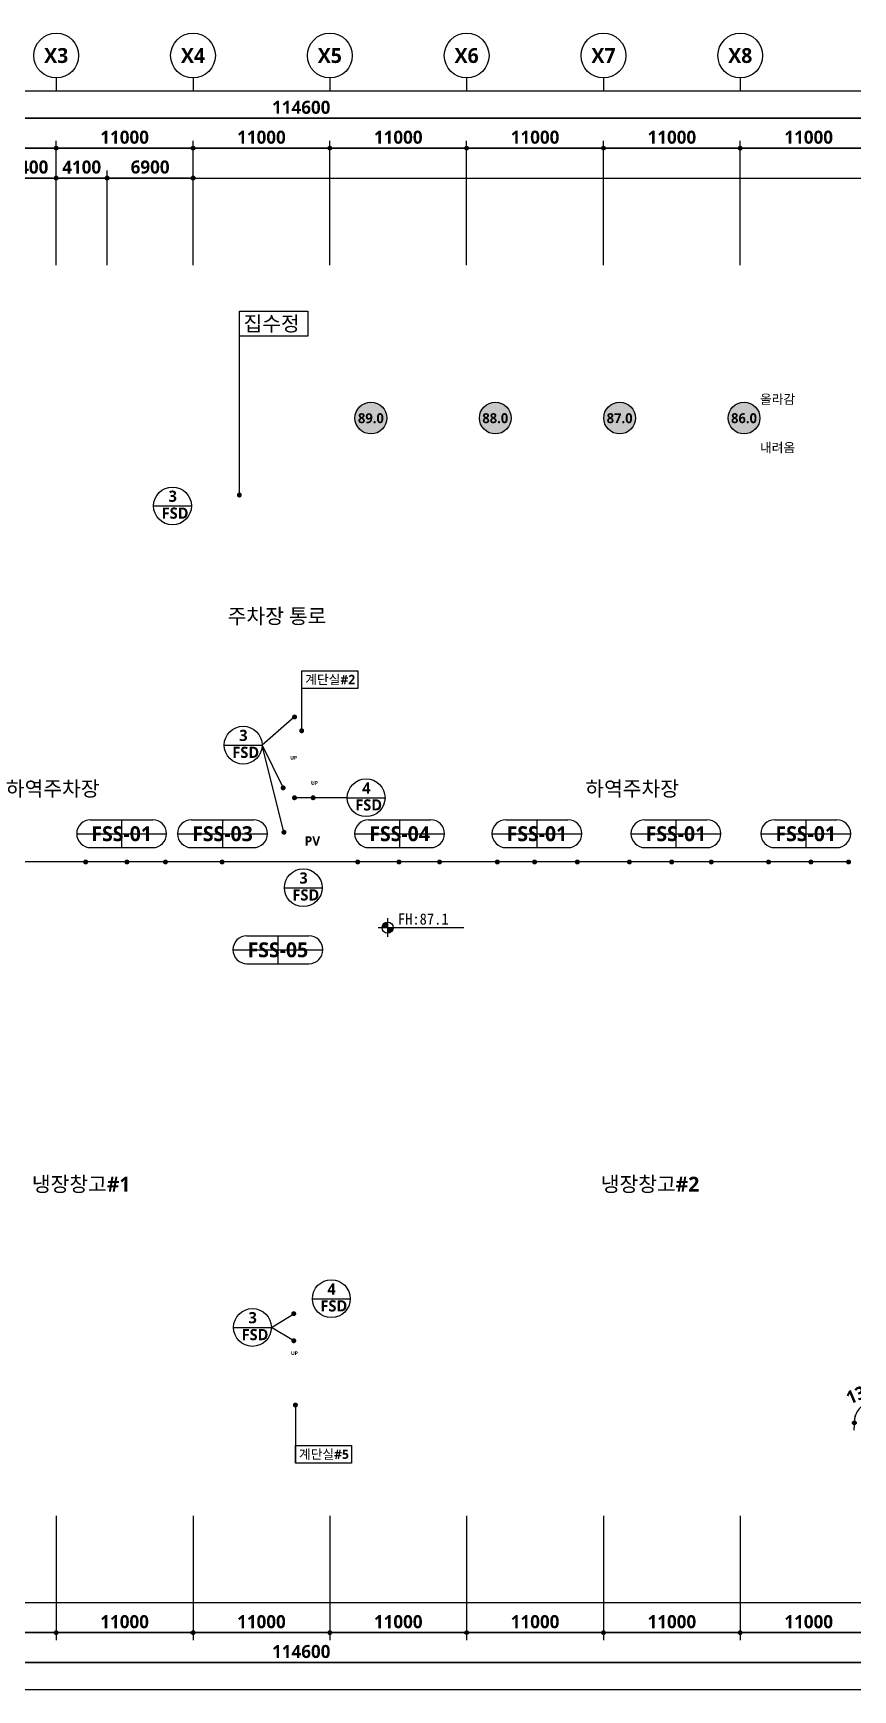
# Model space of a CAD drawing. Header units: millimetres. Extents: x 28132 to 190005487, y 7641 to 455456909.
# Drawn here: x 103526 to 169434, y 36445 to 169666 of the extents above; entities that cross this region are included whole.
import ezdxf
from ezdxf.enums import TextEntityAlignment as Align

# ---------------------------------------------------------------- set-up
doc = ezdxf.new("R2010")
doc.units = ezdxf.units.MM
doc.header["$LTSCALE"] = 400
doc.header["$MEASUREMENT"] = 0
doc.header["$PDSIZE"] = -10
doc.layers.get('0').update_dxf_attribs({"linetype": 'CONTINUOUS'})
doc.layers.get('Defpoints').update_dxf_attribs({"color": 153, "linetype": 'CONTINUOUS'})
for name, color, linetype in [('0_FSD', 1, 'CONTINUOUS'), ('0_FSS', 1, 'CONTINUOUS'), ('A-ANNO-TEXT2', 7, 'CONTINUOUS'), ('SYM', 8, 'CONTINUOUS'), ('X-SEC-종$0$A-ST-AXIS-BUB', 7, 'CONTINUOUS'), ('도로레벨', 5, 'CONTINUOUS')]:
    doc.layers.add(name, color=color, linetype=linetype)
doc.layers.add('A-XXXX-SYMB', color=7, linetype='CONTINUOUS', lineweight=25)
doc.layers.add('Defpoint', color=161, linetype='CONTINUOUS', plot=False)
doc.styles.add('SHP_신사리', font='NanumGothicBold.ttf')
doc.styles.add('돋움체', font='')
doc.styles.add('송현플러스-돋움체', font='NanumGothicBold.ttf')
doc.styles.get('돋움체').set_extended_font_data('DotumChe')
doc.dimstyles.new('SHP 600', dxfattribs={"dimscale": 300, "dimtxt": 3.5, "dimasz": 1, "dimexe": 2, "dimexo": 2, "dimgap": 1, "dimtad": 1, "dimdec": 0, "dimzin": 0, "dimdsep": 46, "dimtxsty": '송현플러스-돋움체', "dimblk": 'DIMDOT', "dimcen": 0.09, "dimclrt": 3, "dimadec": 0, "dimazin": 1, "dimtfac": 1, "dimtdec": 0, "dimtix": 1, "dimtmove": 2, "dimatfit": 0, "dimldrblk": 'DIMDOT', "dimfxl": 1, "dimtfillclr": 3, "dimtolj": 1, "dimtzin": 0, "dimarcsym": 0})

# ---------------------------------------------------------------- blocks, each defined once
blk = doc.blocks.new('DIMDOT')
at = {"color": 0}
blk.add_line((-2, 0), (2, 0), dxfattribs=at)
for radius in [0.5, 0.25]:
    blk.add_circle((0, 0), radius, dxfattribs=at)
blk = doc.blocks.new('*D192')
at = {"color": 0, "lineweight": -2}
for p, q in [((67782, 151016), (67782, 163416)), ((182082, 162816), (68082, 162816)), ((182382, 151016), (182382, 163416))]:
    blk.add_line(p, q, dxfattribs=at)
at = {"layer": 'Defpoints', "color": 0}
for p in [(67782, 162816), (67782, 150416), (182382, 150416)]:
    blk.add_point(p, dxfattribs=at)
at = {"color": 0, "linetype": 'ByBlock', "lineweight": -2, "xscale": 300, "yscale": 300, "zscale": 300, "rotation": 180}
blk.add_blockref('DIMDOT', (67782, 162816), dxfattribs=at)
at = {"color": 0, "linetype": 'ByBlock', "lineweight": -2, "xscale": 300, "yscale": 300, "zscale": 300}
blk.add_blockref('DIMDOT', (182382, 162816), dxfattribs=at)
at = {"color": 3, "insert": (125082, 163696), "char_height": 1050, "attachment_point": 5, "style": '송현플러스-돋움체'}
blk.add_mtext('\\A1;114600', dxfattribs=at)
blk = doc.blocks.new('*D194')
at = {"color": 0, "lineweight": -2}
for p, q in [((94382, 151016), (94382, 161016)), ((105082, 160416), (94682, 160416)), ((105382, 151016), (105382, 161016))]:
    blk.add_line(p, q, dxfattribs=at)
at = {"layer": 'Defpoints', "color": 0}
for p in [(94382, 160416), (94382, 150416), (105382, 150416)]:
    blk.add_point(p, dxfattribs=at)
at = {"color": 0, "linetype": 'ByBlock', "lineweight": -2, "xscale": 300, "yscale": 300, "zscale": 300, "rotation": 180}
blk.add_blockref('DIMDOT', (94382, 160416), dxfattribs=at)
at = {"color": 0, "linetype": 'ByBlock', "lineweight": -2, "xscale": 300, "yscale": 300, "zscale": 300}
blk.add_blockref('DIMDOT', (105382, 160416), dxfattribs=at)
at = {"color": 3, "insert": (99882, 161292), "char_height": 1050, "attachment_point": 5, "style": '송현플러스-돋움체'}
blk.add_mtext('\\A1;11000', dxfattribs=at)
blk = doc.blocks.new('*D195')
at = {"color": 0, "lineweight": -2}
for p, q in [((105382, 151016), (105382, 161016)), ((116082, 160416), (105682, 160416)), ((116382, 151016), (116382, 161016))]:
    blk.add_line(p, q, dxfattribs=at)
at = {"layer": 'Defpoints', "color": 0}
for p in [(105382, 160416), (105382, 150416), (116382, 150416)]:
    blk.add_point(p, dxfattribs=at)
at = {"color": 0, "linetype": 'ByBlock', "lineweight": -2, "xscale": 300, "yscale": 300, "zscale": 300, "rotation": 180}
blk.add_blockref('DIMDOT', (105382, 160416), dxfattribs=at)
at = {"color": 0, "linetype": 'ByBlock', "lineweight": -2, "xscale": 300, "yscale": 300, "zscale": 300}
blk.add_blockref('DIMDOT', (116382, 160416), dxfattribs=at)
at = {"color": 3, "insert": (110882, 161292), "char_height": 1050, "attachment_point": 5, "style": '송현플러스-돋움체'}
blk.add_mtext('\\A1;11000', dxfattribs=at)
blk = doc.blocks.new('*D196')
at = {"color": 0, "lineweight": -2}
for p, q in [((116382, 151016), (116382, 161016)), ((127082, 160416), (116682, 160416)), ((127382, 151016), (127382, 161016))]:
    blk.add_line(p, q, dxfattribs=at)
at = {"layer": 'Defpoints', "color": 0}
for p in [(116382, 160416), (116382, 150416), (127382, 150416)]:
    blk.add_point(p, dxfattribs=at)
at = {"color": 0, "linetype": 'ByBlock', "lineweight": -2, "xscale": 300, "yscale": 300, "zscale": 300, "rotation": 180}
blk.add_blockref('DIMDOT', (116382, 160416), dxfattribs=at)
at = {"color": 0, "linetype": 'ByBlock', "lineweight": -2, "xscale": 300, "yscale": 300, "zscale": 300}
blk.add_blockref('DIMDOT', (127382, 160416), dxfattribs=at)
at = {"color": 3, "insert": (121882, 161292), "char_height": 1050, "attachment_point": 5, "style": '송현플러스-돋움체'}
blk.add_mtext('\\A1;11000', dxfattribs=at)
blk = doc.blocks.new('*D197')
at = {"color": 0, "lineweight": -2}
for p, q in [((127382, 151016), (127382, 161016)), ((138082, 160416), (127682, 160416)), ((138382, 151016), (138382, 161016))]:
    blk.add_line(p, q, dxfattribs=at)
at = {"layer": 'Defpoints', "color": 0}
for p in [(127382, 160416), (127382, 150416), (138382, 150416)]:
    blk.add_point(p, dxfattribs=at)
at = {"color": 0, "linetype": 'ByBlock', "lineweight": -2, "xscale": 300, "yscale": 300, "zscale": 300, "rotation": 180}
blk.add_blockref('DIMDOT', (127382, 160416), dxfattribs=at)
at = {"color": 0, "linetype": 'ByBlock', "lineweight": -2, "xscale": 300, "yscale": 300, "zscale": 300}
blk.add_blockref('DIMDOT', (138382, 160416), dxfattribs=at)
at = {"color": 3, "insert": (132882, 161292), "char_height": 1050, "attachment_point": 5, "style": '송현플러스-돋움체'}
blk.add_mtext('\\A1;11000', dxfattribs=at)
blk = doc.blocks.new('*D198')
at = {"color": 0, "lineweight": -2}
for p, q in [((138382, 151016), (138382, 161016)), ((149082, 160416), (138682, 160416)), ((149382, 151016), (149382, 161016))]:
    blk.add_line(p, q, dxfattribs=at)
at = {"layer": 'Defpoints', "color": 0}
for p in [(138382, 160416), (138382, 150416), (149382, 150416)]:
    blk.add_point(p, dxfattribs=at)
at = {"color": 0, "linetype": 'ByBlock', "lineweight": -2, "xscale": 300, "yscale": 300, "zscale": 300, "rotation": 180}
blk.add_blockref('DIMDOT', (138382, 160416), dxfattribs=at)
at = {"color": 0, "linetype": 'ByBlock', "lineweight": -2, "xscale": 300, "yscale": 300, "zscale": 300}
blk.add_blockref('DIMDOT', (149382, 160416), dxfattribs=at)
at = {"color": 3, "insert": (143882, 161292), "char_height": 1050, "attachment_point": 5, "style": '송현플러스-돋움체'}
blk.add_mtext('\\A1;11000', dxfattribs=at)
blk = doc.blocks.new('*D199')
at = {"color": 0, "lineweight": -2}
for p, q in [((149382, 151016), (149382, 161016)), ((160082, 160416), (149682, 160416)), ((160382, 151016), (160382, 161016))]:
    blk.add_line(p, q, dxfattribs=at)
at = {"layer": 'Defpoints', "color": 0}
for p in [(149382, 160416), (149382, 150416), (160382, 150416)]:
    blk.add_point(p, dxfattribs=at)
at = {"color": 0, "linetype": 'ByBlock', "lineweight": -2, "xscale": 300, "yscale": 300, "zscale": 300, "rotation": 180}
blk.add_blockref('DIMDOT', (149382, 160416), dxfattribs=at)
at = {"color": 0, "linetype": 'ByBlock', "lineweight": -2, "xscale": 300, "yscale": 300, "zscale": 300}
blk.add_blockref('DIMDOT', (160382, 160416), dxfattribs=at)
at = {"color": 3, "insert": (154882, 161292), "char_height": 1050, "attachment_point": 5, "style": '송현플러스-돋움체'}
blk.add_mtext('\\A1;11000', dxfattribs=at)
blk = doc.blocks.new('*D200')
at = {"color": 0, "lineweight": -2}
for p, q in [((160382, 151016), (160382, 161016)), ((171082, 160416), (160682, 160416)), ((171382, 151016), (171382, 161016))]:
    blk.add_line(p, q, dxfattribs=at)
at = {"layer": 'Defpoints', "color": 0}
for p in [(160382, 160416), (160382, 150416), (171382, 150416)]:
    blk.add_point(p, dxfattribs=at)
at = {"color": 0, "linetype": 'ByBlock', "lineweight": -2, "xscale": 300, "yscale": 300, "zscale": 300, "rotation": 180}
blk.add_blockref('DIMDOT', (160382, 160416), dxfattribs=at)
at = {"color": 0, "linetype": 'ByBlock', "lineweight": -2, "xscale": 300, "yscale": 300, "zscale": 300}
blk.add_blockref('DIMDOT', (171382, 160416), dxfattribs=at)
at = {"color": 3, "insert": (165882, 161292), "char_height": 1050, "attachment_point": 5, "style": '송현플러스-돋움체'}
blk.add_mtext('\\A1;11000', dxfattribs=at)
blk = doc.blocks.new('*D209')
at = {"color": 0, "lineweight": -2}
for p, q in [((100982, 151016), (100982, 158616)), ((105382, 151016), (105382, 158616)), ((105082, 158016), (101282, 158016))]:
    blk.add_line(p, q, dxfattribs=at)
at = {"layer": 'Defpoints', "color": 0}
for p in [(100982, 158016), (100982, 150416), (105382, 150416)]:
    blk.add_point(p, dxfattribs=at)
at = {"color": 0, "linetype": 'ByBlock', "lineweight": -2, "xscale": 300, "yscale": 300, "zscale": 300, "rotation": 180}
blk.add_blockref('DIMDOT', (100982, 158016), dxfattribs=at)
at = {"color": 0, "linetype": 'ByBlock', "lineweight": -2, "xscale": 300, "yscale": 300, "zscale": 300}
blk.add_blockref('DIMDOT', (105382, 158016), dxfattribs=at)
at = {"color": 3, "insert": (103182, 158892), "char_height": 1050, "attachment_point": 5, "style": '송현플러스-돋움체'}
blk.add_mtext('\\A1;4400', dxfattribs=at)
blk = doc.blocks.new('*D210')
at = {"color": 0, "lineweight": -2}
for p, q in [((105382, 151016), (105382, 158616)), ((109482, 151016), (109482, 158616)), ((105082, 158016), (104782, 158016)), ((109482, 158016), (105382, 158016)), ((109782, 158016), (110082, 158016))]:
    blk.add_line(p, q, dxfattribs=at)
at = {"layer": 'Defpoints', "color": 0}
for p in [(105382, 158016), (105382, 150416), (109482, 150416)]:
    blk.add_point(p, dxfattribs=at)
at = {"color": 0, "linetype": 'ByBlock', "lineweight": -2, "xscale": 300, "yscale": 300, "zscale": 300}
blk.add_blockref('DIMDOT', (105382, 158016), dxfattribs=at)
at = {"color": 0, "linetype": 'ByBlock', "lineweight": -2, "xscale": 300, "yscale": 300, "zscale": 300, "rotation": 180}
blk.add_blockref('DIMDOT', (109482, 158016), dxfattribs=at)
at = {"color": 3, "insert": (107432, 158892), "char_height": 1050, "attachment_point": 5, "style": '송현플러스-돋움체'}
blk.add_mtext('\\A1;4100', dxfattribs=at)
blk = doc.blocks.new('*D211')
at = {"color": 0, "lineweight": -2}
for p, q in [((109482, 151016), (109482, 158616)), ((116382, 151016), (116382, 158616)), ((116082, 158016), (109782, 158016))]:
    blk.add_line(p, q, dxfattribs=at)
at = {"layer": 'Defpoints', "color": 0}
for p in [(109482, 158016), (109482, 150416), (116382, 150416)]:
    blk.add_point(p, dxfattribs=at)
at = {"color": 0, "linetype": 'ByBlock', "lineweight": -2, "xscale": 300, "yscale": 300, "zscale": 300, "rotation": 180}
blk.add_blockref('DIMDOT', (109482, 158016), dxfattribs=at)
at = {"color": 0, "linetype": 'ByBlock', "lineweight": -2, "xscale": 300, "yscale": 300, "zscale": 300}
blk.add_blockref('DIMDOT', (116382, 158016), dxfattribs=at)
at = {"color": 3, "insert": (112932, 158896), "char_height": 1050, "attachment_point": 5, "style": '송현플러스-돋움체'}
blk.add_mtext('\\A1;6900', dxfattribs=at)
blk = doc.blocks.new('X-SEC-종$0$A-ST-AXIS-BUB-1')
at = {"layer": 'X-SEC-종$0$A-ST-AXIS-BUB'}
blk.add_line((0, 350), (0, 0), dxfattribs=at)
blk.add_circle((0, 950), 600, dxfattribs=at)
blk = doc.blocks.new('A$C2E1A0DD2')
at = {"layer": 'A-XXXX-SYMB'}
h = blk.add_hatch(color=256, dxfattribs=at)
h.paths.add_polyline_path([(750, 1200, 0.4142136), (300, 750), (750, 750)])
h.paths.add_polyline_path([(1200, 750), (750, 750), (750, 300, 0.4142136)])
for p, q in [((750, 1500), (750, 0)), ((0, 750), (1500, 750))]:
    blk.add_line(p, q, dxfattribs=at)
blk.add_circle((750, 750), 450, dxfattribs=at)
blk = doc.blocks.new('A$C19A65A13')
at = {"layer": 'A-XXXX-SYMB'}
blk.add_line((1500, 750), (6891, 750), dxfattribs=at)
blk.add_blockref('A$C2E1A0DD2', (0, 0), dxfattribs=at)
blk = doc.blocks.new('*D232')
at = {"color": 0, "lineweight": -2}
for p, q in [((94382, 50445), (94382, 40445)), ((105382, 50445), (105382, 40445)), ((94682, 41045), (105082, 41045))]:
    blk.add_line(p, q, dxfattribs=at)
at = {"layer": 'Defpoints', "color": 0}
for p in [(94382, 51045), (105382, 51045), (105382, 41045)]:
    blk.add_point(p, dxfattribs=at)
at = {"color": 0, "linetype": 'ByBlock', "lineweight": -2, "xscale": 300, "yscale": 300, "zscale": 300, "rotation": 180}
blk.add_blockref('DIMDOT', (94382, 41045), dxfattribs=at)
at = {"color": 0, "linetype": 'ByBlock', "lineweight": -2, "xscale": 300, "yscale": 300, "zscale": 300}
blk.add_blockref('DIMDOT', (105382, 41045), dxfattribs=at)
at = {"color": 3, "insert": (99882, 41921), "char_height": 1050, "attachment_point": 5, "style": '송현플러스-돋움체'}
blk.add_mtext('\\A1;11000', dxfattribs=at)
blk = doc.blocks.new('*D233')
at = {"color": 0, "lineweight": -2}
for p, q in [((105382, 50445), (105382, 40445)), ((116382, 50445), (116382, 40445)), ((105682, 41045), (116082, 41045))]:
    blk.add_line(p, q, dxfattribs=at)
at = {"layer": 'Defpoints', "color": 0}
for p in [(105382, 51045), (116382, 51045), (116382, 41045)]:
    blk.add_point(p, dxfattribs=at)
at = {"color": 0, "linetype": 'ByBlock', "lineweight": -2, "xscale": 300, "yscale": 300, "zscale": 300, "rotation": 180}
blk.add_blockref('DIMDOT', (105382, 41045), dxfattribs=at)
at = {"color": 0, "linetype": 'ByBlock', "lineweight": -2, "xscale": 300, "yscale": 300, "zscale": 300}
blk.add_blockref('DIMDOT', (116382, 41045), dxfattribs=at)
at = {"color": 3, "insert": (110882, 41921), "char_height": 1050, "attachment_point": 5, "style": '송현플러스-돋움체'}
blk.add_mtext('\\A1;11000', dxfattribs=at)
blk = doc.blocks.new('*D234')
at = {"color": 0, "lineweight": -2}
for p, q in [((116382, 50445), (116382, 40445)), ((127382, 50445), (127382, 40445)), ((116682, 41045), (127082, 41045))]:
    blk.add_line(p, q, dxfattribs=at)
at = {"layer": 'Defpoints', "color": 0}
for p in [(116382, 51045), (127382, 51045), (127382, 41045)]:
    blk.add_point(p, dxfattribs=at)
at = {"color": 0, "linetype": 'ByBlock', "lineweight": -2, "xscale": 300, "yscale": 300, "zscale": 300, "rotation": 180}
blk.add_blockref('DIMDOT', (116382, 41045), dxfattribs=at)
at = {"color": 0, "linetype": 'ByBlock', "lineweight": -2, "xscale": 300, "yscale": 300, "zscale": 300}
blk.add_blockref('DIMDOT', (127382, 41045), dxfattribs=at)
at = {"color": 3, "insert": (121882, 41921), "char_height": 1050, "attachment_point": 5, "style": '송현플러스-돋움체'}
blk.add_mtext('\\A1;11000', dxfattribs=at)
blk = doc.blocks.new('*D235')
at = {"color": 0, "lineweight": -2}
for p, q in [((127382, 50445), (127382, 40445)), ((138382, 50445), (138382, 40445)), ((127682, 41045), (138082, 41045))]:
    blk.add_line(p, q, dxfattribs=at)
at = {"layer": 'Defpoints', "color": 0}
for p in [(127382, 51045), (138382, 51045), (138382, 41045)]:
    blk.add_point(p, dxfattribs=at)
at = {"color": 0, "linetype": 'ByBlock', "lineweight": -2, "xscale": 300, "yscale": 300, "zscale": 300, "rotation": 180}
blk.add_blockref('DIMDOT', (127382, 41045), dxfattribs=at)
at = {"color": 0, "linetype": 'ByBlock', "lineweight": -2, "xscale": 300, "yscale": 300, "zscale": 300}
blk.add_blockref('DIMDOT', (138382, 41045), dxfattribs=at)
at = {"color": 3, "insert": (132882, 41921), "char_height": 1050, "attachment_point": 5, "style": '송현플러스-돋움체'}
blk.add_mtext('\\A1;11000', dxfattribs=at)
blk = doc.blocks.new('*D236')
at = {"color": 0, "lineweight": -2}
for p, q in [((138382, 50445), (138382, 40445)), ((149382, 50445), (149382, 40445)), ((138682, 41045), (149082, 41045))]:
    blk.add_line(p, q, dxfattribs=at)
at = {"layer": 'Defpoints', "color": 0}
for p in [(138382, 51045), (149382, 51045), (149382, 41045)]:
    blk.add_point(p, dxfattribs=at)
at = {"color": 0, "linetype": 'ByBlock', "lineweight": -2, "xscale": 300, "yscale": 300, "zscale": 300, "rotation": 180}
blk.add_blockref('DIMDOT', (138382, 41045), dxfattribs=at)
at = {"color": 0, "linetype": 'ByBlock', "lineweight": -2, "xscale": 300, "yscale": 300, "zscale": 300}
blk.add_blockref('DIMDOT', (149382, 41045), dxfattribs=at)
at = {"color": 3, "insert": (143882, 41921), "char_height": 1050, "attachment_point": 5, "style": '송현플러스-돋움체'}
blk.add_mtext('\\A1;11000', dxfattribs=at)
blk = doc.blocks.new('*D237')
at = {"color": 0, "lineweight": -2}
for p, q in [((149382, 50445), (149382, 40445)), ((160382, 50445), (160382, 40445)), ((149682, 41045), (160082, 41045))]:
    blk.add_line(p, q, dxfattribs=at)
at = {"layer": 'Defpoints', "color": 0}
for p in [(149382, 51045), (160382, 51045), (160382, 41045)]:
    blk.add_point(p, dxfattribs=at)
at = {"color": 0, "linetype": 'ByBlock', "lineweight": -2, "xscale": 300, "yscale": 300, "zscale": 300, "rotation": 180}
blk.add_blockref('DIMDOT', (149382, 41045), dxfattribs=at)
at = {"color": 0, "linetype": 'ByBlock', "lineweight": -2, "xscale": 300, "yscale": 300, "zscale": 300}
blk.add_blockref('DIMDOT', (160382, 41045), dxfattribs=at)
at = {"color": 3, "insert": (154882, 41921), "char_height": 1050, "attachment_point": 5, "style": '송현플러스-돋움체'}
blk.add_mtext('\\A1;11000', dxfattribs=at)
blk = doc.blocks.new('*D238')
at = {"color": 0, "lineweight": -2}
for p, q in [((160382, 50445), (160382, 40445)), ((171382, 50445), (171382, 40445)), ((160682, 41045), (171082, 41045))]:
    blk.add_line(p, q, dxfattribs=at)
at = {"layer": 'Defpoints', "color": 0}
for p in [(160382, 51045), (171382, 51045), (171382, 41045)]:
    blk.add_point(p, dxfattribs=at)
at = {"color": 0, "linetype": 'ByBlock', "lineweight": -2, "xscale": 300, "yscale": 300, "zscale": 300, "rotation": 180}
blk.add_blockref('DIMDOT', (160382, 41045), dxfattribs=at)
at = {"color": 0, "linetype": 'ByBlock', "lineweight": -2, "xscale": 300, "yscale": 300, "zscale": 300}
blk.add_blockref('DIMDOT', (171382, 41045), dxfattribs=at)
at = {"color": 3, "insert": (165882, 41921), "char_height": 1050, "attachment_point": 5, "style": '송현플러스-돋움체'}
blk.add_mtext('\\A1;11000', dxfattribs=at)
blk = doc.blocks.new('*D240')
at = {"color": 0, "lineweight": -2}
blk.add_arc((171382, 57916), 1829, 55.67995, 170.59308, dxfattribs=at)
at = {"layer": 'Defpoints', "color": 0}
for p in [(182382, 69416), (171355, 59745), (160382, 57916), (171382, 57916), (171382, 57916)]:
    blk.add_point(p, dxfattribs=at)
at = {"color": 0, "linetype": 'ByBlock', "lineweight": -2, "xscale": 300, "yscale": 300, "zscale": 300}
for p, rotation in [((172646, 59238), 320.9764875871198), ((169553, 57916), 265.2965424328981)]:
    blk.add_blockref('DIMDOT', p, dxfattribs=dict(at, rotation=rotation))
at = {"color": 3, "insert": (170310, 60424), "char_height": 1050, "attachment_point": 5, "rotation": 23.13652, "style": '송현플러스-돋움체'}
blk.add_mtext('\\A1;134%%d', dxfattribs=at)
blk = doc.blocks.new('*D242')
at = {"color": 0, "lineweight": -2}
for p, q in [((67782, 50445), (67782, 38045)), ((182382, 50445), (182382, 38045)), ((68082, 38645), (182082, 38645))]:
    blk.add_line(p, q, dxfattribs=at)
at = {"layer": 'Defpoints', "color": 0}
for p in [(67782, 51045), (182382, 51045), (182382, 38645)]:
    blk.add_point(p, dxfattribs=at)
at = {"color": 0, "linetype": 'ByBlock', "lineweight": -2, "xscale": 300, "yscale": 300, "zscale": 300, "rotation": 180}
blk.add_blockref('DIMDOT', (67782, 38645), dxfattribs=at)
at = {"color": 0, "linetype": 'ByBlock', "lineweight": -2, "xscale": 300, "yscale": 300, "zscale": 300}
blk.add_blockref('DIMDOT', (182382, 38645), dxfattribs=at)
at = {"color": 3, "insert": (125082, 39524), "char_height": 1050, "attachment_point": 5, "style": '송현플러스-돋움체'}
blk.add_mtext('\\A1;114600', dxfattribs=at)
blk = doc.blocks.new('G$CD5972F42')
at = {"layer": '0_FSS'}
for p, q in [((1120, 2240, 0), (6108, 2240, 0)), ((1120, 0, 0), (6108, 0, 0))]:
    blk.add_line(p, q, dxfattribs=at)
for centre, start, end in [((1120, 1120, 0), 90, 270), ((6108, 1120, 0), 270, 90)]:
    blk.add_arc(centre, 1120, start, end, dxfattribs=at)
at = {"layer": 'Defpoints'}
for p, q in [((3614, 2240, 0), (3614, 0, 0)), ((0, 1120, 0), (7228, 1120, 0))]:
    blk.add_line(p, q, dxfattribs=at)

msp = doc.modelspace()

# ---------------------------------------------------------------- hatches: boundary and pattern name
at = {"layer": '도로레벨', "linetype": 'Continuous', "true_color": 0xffffff}
h = msp.add_hatch(color=7, dxfattribs=at)
edge = h.paths.add_edge_path()
edge.add_arc((130681.8, 138716.3), 1279.4, 0, 360)
h = msp.add_hatch(color=7, dxfattribs=at)
edge = h.paths.add_edge_path()
edge.add_arc((140681.8, 138716.3), 1279.4, 0, 360)
h = msp.add_hatch(color=7, dxfattribs=at)
edge = h.paths.add_edge_path()
edge.add_arc((150681.8, 138716.3), 1279.4, 0, 360)
h = msp.add_hatch(color=7, dxfattribs=at)
edge = h.paths.add_edge_path()
edge.add_arc((160681.8, 138716.3), 1279.4, 0, 360)

# ---------------------------------------------------------------- linework, layer by layer
msp.add_lwpolyline([(120106.4, 147315.6), (125600, 147315.6), (125600, 145297.4), (120106.4, 145297.4)], close=True)
for points in [[(120106.4, 132523.9), (120106.4, 145297.4)], [(124541.8, 114676.3), (121935.2, 112412.2)], [(123691.8, 105406.3), (121935.2, 112412.2), (123631.8, 108976.3)], [(128777.1, 108183.4), (124539.3, 108183.4)], [(169186.1, 103016.3), (96530.4, 103016.3)], [(124481.8, 64516.3), (122679.5, 65588.8), (124481.8, 66694.4)]]:
    msp.add_lwpolyline(points)
at = {"const_width": 200}
for points in [[(120006.4, 132523.9, 1), (120206.4, 132523.9, 1)], [(124441.8, 114676.3, 1), (124641.8, 114676.3, 1)], [(123531.8, 108976.3, 1), (123731.8, 108976.3, 1)], [(124439.3, 108183.4, 1), (124639.3, 108183.4, 1)], [(125939.3, 108183.4, 1), (126139.3, 108183.4, 1)], [(123591.8, 105406.3, 1), (123791.8, 105406.3, 1)], [(107649.4, 103016.3, 1), (107849.4, 103016.3, 1)], [(110966.8, 103016.3, 1), (111166.8, 103016.3, 1)], [(114067.7, 103016.3, 1), (114267.7, 103016.3, 1)], [(118618.2, 103016.3, 1), (118818.2, 103016.3, 1)], [(129522.2, 103016.3, 1), (129722.2, 103016.3, 1)], [(132840.2, 103016.3, 1), (133040.2, 103016.3, 1)], [(136099.5, 103016.3, 1), (136299.5, 103016.3, 1)], [(140749.1, 103016.3, 1), (140949.1, 103016.3, 1)], [(143744, 103016.3, 1), (143944, 103016.3, 1)], [(147179.5, 103016.3, 1), (147379.5, 103016.3, 1)], [(151366.8, 103016.3, 1), (151566.8, 103016.3, 1)], [(154764.3, 103016.3, 1), (154964.3, 103016.3, 1)], [(157949.2, 103016.3, 1), (158149.2, 103016.3, 1)], [(162554.6, 103016.3, 1), (162754.6, 103016.3, 1)], [(165961.2, 103016.3, 1), (166161.2, 103016.3, 1)], [(168986.1, 103016.3, 1), (169186.1, 103016.3, 1)], [(124381.8, 66694.4, 1), (124581.8, 66694.4, 1)], [(124381.8, 64516.3, 1), (124581.8, 64516.3, 1)]]:
    msp.add_lwpolyline(points, format="xyb", close=True, dxfattribs=at)
at = {"layer": '0_FSD'}
for p, q in [((113211.9, 131645.7), (116253.2, 131645.7)), ((118893.9, 112412.2), (121935.2, 112412.2)), ((128777.1, 108183.4), (131818.4, 108183.4)), ((123726.4, 100944.9), (126767.7, 100944.9)), ((125979.9, 67899), (129021.2, 67899)), ((119638.1, 65588.8), (122679.5, 65588.8))]:
    msp.add_line(p, q, dxfattribs=at)
for centre in [(114732.6, 131645.7), (120414.6, 112412.2), (130297.7, 108183.4), (125247, 100944.9), (127500.5, 67899), (121158.8, 65588.8)]:
    msp.add_circle(centre, 1520.7, dxfattribs=at)
at = {"layer": 'Defpoint'}
for points in [[(203981.8, 36444.9), (32781.8, 36444.9), (32781.8, 165016.3), (203981.8, 165016.3)], [(201781.8, 38644.9), (34981.8, 38644.9), (34981.8, 162816.3), (201781.8, 162816.3)], [(199381.8, 41044.9), (37381.8, 41044.9), (37381.8, 160416.3), (199381.8, 160416.3)], [(196981.8, 43444.9), (39781.8, 43444.9), (39781.8, 158016.3), (196981.8, 158016.3)]]:
    msp.add_lwpolyline(points, close=True, dxfattribs=at)
at = {"layer": 'SYM'}
for points in [[(125116.8, 118395.3), (129626.8, 118395.3), (129626.8, 116965.3), (125116.8, 116965.3)], [(124612.8, 56100.3), (129122.8, 56100.3), (129122.8, 54670.3), (124612.8, 54670.3)]]:
    msp.add_lwpolyline(points, close=True, dxfattribs=at)
for points in [[(125116.8, 113570.3), (125116.8, 116965.3)], [(124612.8, 59345.3), (124612.8, 54670.3)]]:
    msp.add_lwpolyline(points, dxfattribs=at)
at = {"layer": 'SYM', "const_width": 200}
for points in [[(125016.8, 113570.3, 1), (125216.8, 113570.3, 1)], [(124512.8, 59345.3, 1), (124712.8, 59345.3, 1)]]:
    msp.add_lwpolyline(points, format="xyb", close=True, dxfattribs=at)
at = {"layer": '도로레벨', "color": 7, "linetype": 'Continuous'}
for centre in [(130681.8, 138716.3), (140681.8, 138716.3), (150681.8, 138716.3), (160681.8, 138716.3)]:
    msp.add_circle(centre, 1279.4, dxfattribs=at)

# ---------------------------------------------------------------- block references
for name, p in [('G$CD5972F42', (107029.9, 104170.8)), ('G$CD5972F42', (115136.7, 104170.8)), ('G$CD5972F42', (129374.8, 104170.8)), ('G$CD5972F42', (140418.5, 104170.8)), ('G$CD5972F42', (151595.4, 104170.8)), ('G$CD5972F42', (162031.8, 104170.8)), ('A$C19A65A13', (131276.4, 96989.4)), ('G$CD5972F42', (119588.7, 94834.8))]:
    msp.add_blockref(name, p)
at = {"layer": 'X-SEC-종$0$A-ST-AXIS-BUB', "xscale": 3, "yscale": 3, "zscale": 3}
for p in [(105381.8, 165016.3), (116381.8, 165016.3), (127381.8, 165016.3), (138381.8, 165016.3), (149381.8, 165016.3), (160381.8, 165016.3)]:
    msp.add_blockref('X-SEC-종$0$A-ST-AXIS-BUB-1', p, dxfattribs=at)

# ---------------------------------------------------------------- texts
at = {"color": 1, "style": '돋움체'}
msp.add_text('FH:87.1', height=900, dxfattribs=at).set_placement((132857.8, 98430.3), align=Align.MIDDLE_LEFT)
at = {"layer": '0_FSD', "style": '송현플러스-돋움체'}
for s, p in [('3', (114415.4, 131979.1)), ('FSD', (113858.9, 130619.1)), ('3', (120097.4, 112745.7)), ('FSD', (119540.9, 111385.7)), ('4', (129980.5, 108516.9)), ('FSD', (129424, 107156.9)), ('3', (124929.8, 101278.4)), ('FSD', (124373.3, 99918.4)), ('4', (127183.3, 68232.4)), ('3', (120841.6, 65922.2)), ('FSD', (126626.8, 66872.4)), ('FSD', (120285.1, 64562.3))]:
    msp.add_text(s, height=900, dxfattribs=at).set_placement(p)
at = {"layer": '0_FSS', "style": 'SHP_신사리'}
for s, p in [('FSS-01', (110644.1, 105290.8)), ('FSS-03', (118750.9, 105290.8)), ('FSS-04', (132989, 105290.8)), ('FSS-01', (144032.7, 105290.8)), ('FSS-01', (155209.6, 105290.8)), ('FSS-01', (165646, 105290.8)), ('FSS-05', (123202.9, 95954.8))]:
    msp.add_text(s, height=1200, dxfattribs=at).set_placement(p, align=Align.MIDDLE_CENTER)
at = {"layer": 'A-ANNO-TEXT2', "style": '송현플러스-돋움체'}
for s, height, p in [('집수정', 1200, (120440.5, 145709.8)), ('올라감', 750, (161971.9, 139853.2)), ('내려옴', 750, (161971.9, 135958.8)), ('주차장 통로', 1200, (119172.7, 122184.9)), ('계단실#2', 750, (125405.7, 117315.1)), ('UP', 300, (124193.7, 111243.3)), ('하역주차장', 1200, (101336.6, 108309.9)), ('UP', 300, (125868.8, 109217.5)), ('하역주차장', 1200, (147922.6, 108309.9)), ('PV', 750, (125354.4, 104336.2)), ('냉장창고#1', 1200, (103428.3, 76509.9)), ('냉장창고#2', 1200, (149164.7, 76509.9)), ('UP', 300, (124255.1, 63368.2)), ('계단실#5', 750, (124901.6, 55020.1))]:
    msp.add_text(s, height=height, dxfattribs=at).set_placement(p)
at = {"layer": 'A-ANNO-TEXT2', "color": 6, "style": '송현플러스-돋움체'}
for s, p in [('89.0', (130682.4, 138703.1)), ('88.0', (140682.4, 138703.1)), ('87.0', (150682.4, 138703.1)), ('86.0', (160682.4, 138703.1))]:
    msp.add_text(s, height=800, dxfattribs=at).set_placement(p, align=Align.MIDDLE_CENTER)
at = {"layer": 'X-SEC-종$0$A-ST-AXIS-BUB', "style": '송현플러스-돋움체'}
for s, p in [('X3', (105381.8, 167866.3)), ('X4', (116381.8, 167866.3)), ('X5', (127381.8, 167866.3)), ('X6', (138381.8, 167866.3)), ('X7', (149381.8, 167866.3)), ('X8', (160381.8, 167866.3))]:
    msp.add_text(s, height=1200, dxfattribs=at).set_placement(p, align=Align.MIDDLE_CENTER)

# ---------------------------------------------------------------- dimensions: what is measured, and where the dimension line sits
for base, p1, p2, picture, middle in [((67781.8, 162816.3), (182381.8, 150416.3), (67781.8, 150416.3), '*D192', (125081.8, 163695.8)), ((94381.8, 160416.3), (105381.8, 150416.3), (94381.8, 150416.3), '*D194', (99881.8, 161292.1)), ((105381.8, 160416.3), (116381.8, 150416.3), (105381.8, 150416.3), '*D195', (110881.8, 161292.1)), ((116381.8, 160416.3), (127381.8, 150416.3), (116381.8, 150416.3), '*D196', (121881.8, 161292.1)), ((127381.8, 160416.3), (138381.8, 150416.3), (127381.8, 150416.3), '*D197', (132881.8, 161292.1)), ((138381.8, 160416.3), (149381.8, 150416.3), (138381.8, 150416.3), '*D198', (143881.8, 161292.1)), ((149381.8, 160416.3), (160381.8, 150416.3), (149381.8, 150416.3), '*D199', (154881.8, 161292.1)), ((160381.8, 160416.3), (171381.8, 150416.3), (160381.8, 150416.3), '*D200', (165881.8, 161292.1)), ((100981.8, 158016.3), (105381.8, 150416.3), (100981.8, 150416.3), '*D209', (103181.8, 158892.1)), ((105381.8, 158016.3), (109481.8, 150416.3), (105381.8, 150416.3), '*D210', (107431.8, 158892.1)), ((109481.8, 158016.3), (116381.8, 150416.3), (109481.8, 150416.3), '*D211', (112931.8, 158895.8))]:
    dim = msp.add_linear_dim(base=base, p1=p1, p2=p2, dimstyle='SHP 600')
    dim.commit()
    dim.dimension.update_dxf_attribs({"geometry": picture, "text_midpoint": middle})
dim = msp.add_angular_dim_2l(base=(171354.7, 59745.4), line1=((171381.8, 57916.3), (182381.8, 69416.3)), line2=((160381.8, 57916.3, 103000), (171381.8, 57916.3)), dimstyle='SHP 600')
dim.commit()
dim.dimension.update_dxf_attribs({"geometry": '*D240', "text_midpoint": (170310.2, 60424.4)})
for base, p1, p2, picture, middle in [((182381.8, 38644.9), (67781.8, 51044.9), (182381.8, 51044.9), '*D242', (125081.8, 39524.3)), ((105381.8, 41044.9), (94381.8, 51044.9), (105381.8, 51044.9), '*D232', (99881.8, 41920.6)), ((116381.8, 41044.9), (105381.8, 51044.9), (116381.8, 51044.9), '*D233', (110881.8, 41920.6)), ((127381.8, 41044.9), (116381.8, 51044.9), (127381.8, 51044.9), '*D234', (121881.8, 41920.6)), ((138381.8, 41044.9), (127381.8, 51044.9), (138381.8, 51044.9), '*D235', (132881.8, 41920.6)), ((149381.8, 41044.9), (138381.8, 51044.9), (149381.8, 51044.9), '*D236', (143881.8, 41920.6)), ((160381.8, 41044.9), (149381.8, 51044.9), (160381.8, 51044.9), '*D237', (154881.8, 41920.6)), ((171381.8, 41044.9), (160381.8, 51044.9), (171381.8, 51044.9), '*D238', (165881.8, 41920.6))]:
    dim = msp.add_linear_dim(base=base, p1=p1, p2=p2, angle=180, dimstyle='SHP 600')
    dim.commit()
    dim.dimension.update_dxf_attribs({"geometry": picture, "text_midpoint": middle})

doc.saveas('drawing.dxf')
